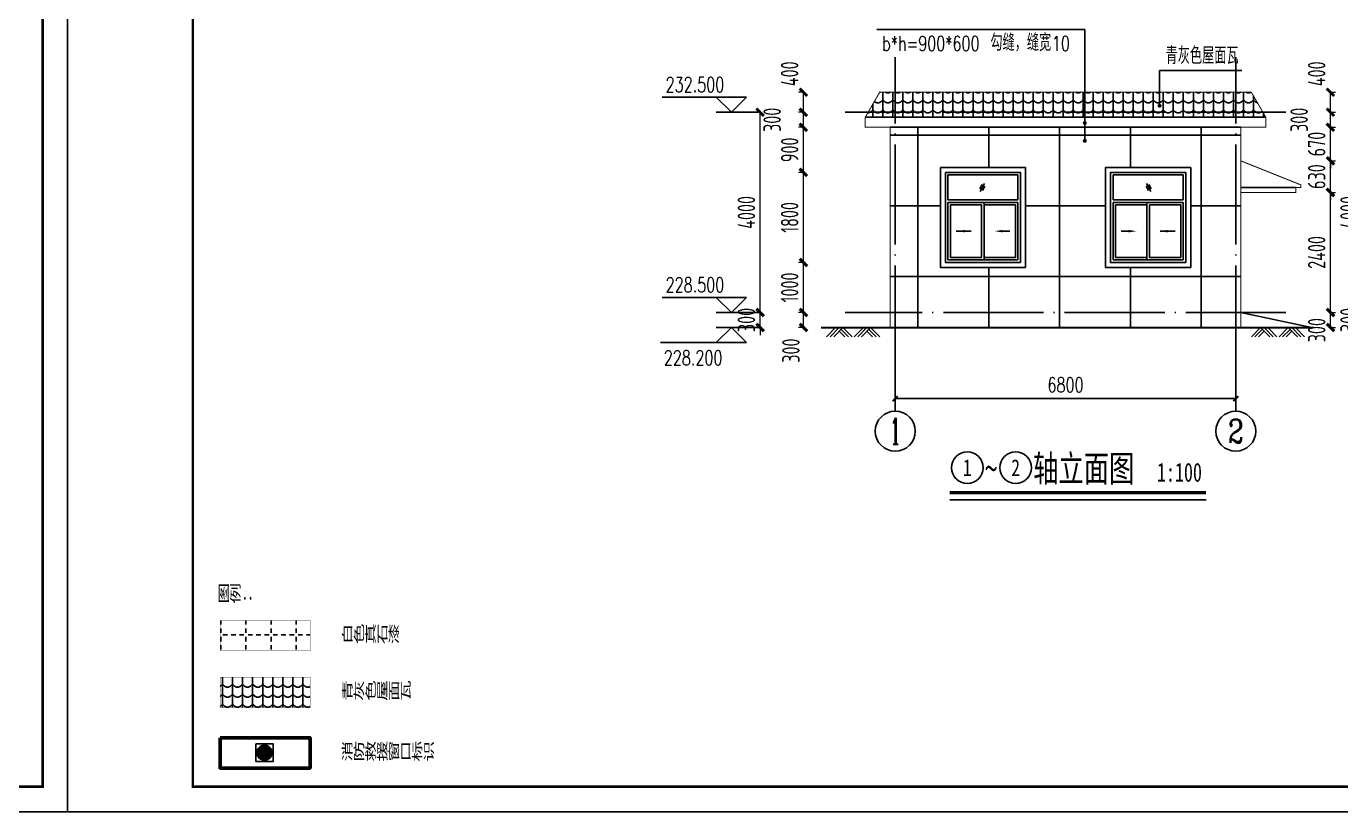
# Model space of a CAD drawing. Header units: millimetres. Extents: x 1742399 to 4898386, y 2481636 to 5226310.
# Drawn here: x 2158457 to 2184705, y 2586514 to 2602209 of the extents above; entities that cross this region are included whole.
import ezdxf
from ezdxf.enums import TextEntityAlignment as Align

# ---------------------------------------------------------------- set-up
doc = ezdxf.new("R2010")
doc.units = ezdxf.units.MM
doc.header["$LTSCALE"] = 1000
doc.linetypes.add('DOTE', pattern=[2.42, 2, -0.2, 0.02, -0.2])
for name, color, linetype in [('AXIS', 3, 'Continuous'), ('AXIS_TEXT', 7, 'Continuous'), ('DIM_ELEV', 3, 'Continuous'), ('DIM_LEAD', 3, 'Continuous'), ('DIM_SYMB', 3, 'Continuous'), ('DOTE', 1, 'DOTE'), ('PUB_DIM', 3, 'Continuous'), ('PUB_TITLE', 4, 'Continuous'), ('TWT_DIM', 3, 'Continuous'), ('YHG_填充', 8, 'Continuous'), ('YHG_文字', 7, 'Continuous'), ('YHJ_标高', 3, 'Continuous'), ('YHJ_消防救援标示', 6, 'Continuous'), ('YHJ_立面_墙线中', 2, 'Continuous'), ('YHJ_符号', 3, 'Continuous'), ('YHJ_门窗框', 151, 'Continuous'), ('YHJ_门窗细线', 160, 'Continuous'), ('建筑-房间填充', 8, 'Continuous')]:
    doc.layers.add(name, color=color, linetype=linetype)
doc.styles.add('_TCH_AXIS', font='COMPLEX', dxfattribs={"bigfont": 'GBCBIG'})
doc.styles.add('_TCH_DIM', font='SIMPLEX', dxfattribs={"bigfont": 'GBCBIG'})
doc.styles.add('_TCH_DIM_T3', font='SIMPLEX', dxfattribs={"width": 0.705882, "bigfont": 'GBCBIG'})
doc.styles.add('biaotilan', font='', dxfattribs={"width": 0.7})
doc.styles.add('COMPLEX', font='COMPLEX')
doc.styles.add('TSSD_Rein', font='TSSDENG', dxfattribs={"width": 0.7, "bigfont": '@1HZTXT'})
doc.styles.add('TSSD_REIN_T3', font='tssdeng.shx', dxfattribs={"width": 0.7, "bigfont": 'hztxt.shx'})
doc.styles.add('YH_TEXT', font='@YH2', dxfattribs={"width": 0.7, "bigfont": '@YH1'})
doc.styles.get('biaotilan').set_extended_font_data('SimSun')
doc.dimstyles.new('_TCH_ARCH&&100', dxfattribs={"dimtxt": 350, "dimasz": 150, "dimexe": 100, "dimexo": 200, "dimgap": 100, "dimtad": 1, "dimdec": 0, "dimzin": 0, "dimdsep": 46, "dimtxsty": 'TSSD_REIN_T3', "dimblk": 'ARCHTICK', "dimcen": 0.09, "dimclrt": 7, "dimazin": 2, "dimtfac": 1, "dimtdec": 0, "dimtix": 1, "dimtmove": 2, "dimatfit": 3, "dimfxl": 1, "dimfxlon": 1, "dimtolj": 1, "dimtzin": 0, "dimlwd": 18, "dimlwe": 18, "dimarcsym": 0})
doc.dimstyles.new('_TWT_ARCH&&100', dxfattribs={"dimtxt": 297.5, "dimasz": 100, "dimexe": 250, "dimexo": 300, "dimgap": 126.25, "dimtad": 1, "dimdec": 0, "dimzin": 0, "dimdsep": 46, "dimtxsty": '_TCH_DIM_T3', "dimblk": 'ARCHTICK', "dimcen": 0.09, "dimclrt": 7, "dimazin": 2, "dimtfac": 1, "dimtdec": 0, "dimtix": 1, "dimtmove": 2, "dimatfit": 3, "dimfxl": 75, "dimtolj": 1, "dimtzin": 0, "dimarcsym": 0})
doc.dimstyles.new('YH_D_100', dxfattribs={"dimscale": 100, "dimtxt": 3, "dimasz": 1.5, "dimexe": 1.25, "dimexo": 1, "dimgap": 1.25, "dimtad": 1, "dimdec": 0, "dimzin": 0, "dimdsep": 46, "dimtxsty": 'YH_TEXT', "dimblk1": 'ARCHTICK', "dimblk2": 'ARCHTICK', "dimsah": 1, "dimcen": 0.09, "dimclrt": 7, "dimadec": 0, "dimazin": 0, "dimtfac": 1, "dimtdec": 0, "dimtix": 1, "dimtmove": 2, "dimatfit": 0, "dimfxl": 2, "dimtolj": 1, "dimtzin": 0, "dimarcsym": 0})

# ---------------------------------------------------------------- blocks, each defined once
blk = doc.blocks.new('HAYJZ A3')
blk.add_lwpolyline([(4975, -403417), (46975, -403417), (46975, -433117), (4975, -433117), (4975, -403417)])
at = {"const_width": 50}
blk.add_lwpolyline([(7475, -403917), (46475, -403917), (46475, -432617), (7475, -432617), (7475, -403917)], dxfattribs=at)
at = {"layer": 'PUB_TITLE'}
blk.add_lwpolyline([(4975, -433117), (46975, -433117), (46975, -403417), (4975, -403417)], close=True, dxfattribs=at)
blk = doc.blocks.new('A$C4EA902EC')
at = {"layer": 'YHJ_消防救援标示'}
h = blk.add_hatch(dxfattribs=at)
h.set_pattern_fill('ANSI31', color=6, scale=20, angle=135, style=0)
h.set_pattern_definition([(180, (-2939646.705, -311489.21), (-5e-15, -31.75), [])])
edge = h.paths.add_edge_path()
edge.add_arc((175, 175), 150, 0, 360)
blk.add_lwpolyline([(0, 0), (350, 0), (350, 350), (0, 350)], close=True, dxfattribs=at)
at = {"layer": 'YHJ_消防救援标示', "color": 6}
blk.add_circle((175, 175), 150, dxfattribs=at)
blk = doc.blocks.new('_ArchTick')
at = {"color": 0, "linetype": 'ByBlock', "const_width": 0.4}
blk.add_lwpolyline([(-0.5, -0.5), (0.5, 0.5)], dxfattribs=at)
blk = doc.blocks.new('玻璃')
at = {"layer": 'YHJ_符号'}
for p, q in [((122726, -123680), (122726, -123780)), ((122756, -123640), (122756, -123820)), ((122786, -123680), (122786, -123780))]:
    blk.add_line(p, q, dxfattribs=at)
blk = doc.blocks.new('*D631')
at = {"layer": 'Defpoints', "color": 0, "transparency": 16777216}
for p in [(2175810, 2595026), (2182610, 2595026), (2182610, 2594769)]:
    blk.add_point(p, dxfattribs=at)
at = {"layer": 'TWT_DIM', "color": 0, "lineweight": -2, "transparency": 16777216}
for p, q in [((2175810, 2594769), (2182610, 2594769)), ((2175810, 2594726), (2175810, 2594519)), ((2182610, 2594726), (2182610, 2594519))]:
    blk.add_line(p, q, dxfattribs=at)
at = {"layer": 'TWT_DIM', "color": 0, "lineweight": -2, "transparency": 16777216, "xscale": 100, "yscale": 100, "zscale": 100, "rotation": 180}
blk.add_blockref('_ArchTick', (2175810, 2594769), dxfattribs=at)
at = {"layer": 'TWT_DIM', "color": 0, "lineweight": -2, "transparency": 16777216, "xscale": 100, "yscale": 100, "zscale": 100}
blk.add_blockref('_ArchTick', (2182610, 2594769), dxfattribs=at)
at = {"layer": 'TWT_DIM', "color": 7, "transparency": 16777216, "insert": (2179210, 2595044), "char_height": 297.5, "attachment_point": 5, "style": '_TCH_DIM_T3'}
blk.add_mtext('\\A1;6800', dxfattribs=at)
blk = doc.blocks.new('_AXISO')
blk.add_circle((0, 0), 0.5)
at = {"layer": 'AXIS_TEXT', "style": 'COMPLEX', "width": 1.041667}
blk.add_attdef('A', text='', height=0.56, dxfattribs=at).set_placement((-0.25, -0.28), (0.25, -0.28), align=Align.FIT)
blk = doc.blocks.new('*D632')
at = {"layer": 'Defpoints', "color": 0, "transparency": 16777216}
for p in [(2173976, 2596490), (2174704, 2596490), (2174704, 2596190)]:
    blk.add_point(p, dxfattribs=at)
at = {"layer": 'PUB_DIM', "color": 0, "lineweight": 18, "transparency": 16777216}
for p, q in [((2173977, 2596490), (2173876, 2596490)), ((2173976, 2596190), (2173976, 2596490)), ((2173977, 2596190), (2173876, 2596190))]:
    blk.add_line(p, q, dxfattribs=at)
at = {"layer": 'PUB_DIM', "color": 0, "lineweight": 18, "transparency": 16777216, "xscale": 150, "yscale": 150, "zscale": 150}
for p, rotation in [((2173976, 2596490), 90), ((2173976, 2596190), 270)]:
    blk.add_blockref('_ArchTick', p, dxfattribs=dict(at, rotation=rotation))
at = {"layer": 'PUB_DIM', "color": 7, "transparency": 16777216, "insert": (2173726, 2595728), "char_height": 350, "attachment_point": 5, "rotation": 90, "style": 'TSSD_REIN_T3'}
blk.add_mtext('\\A1;300', dxfattribs=at)
blk = doc.blocks.new('*D633')
at = {"layer": 'Defpoints', "color": 0, "transparency": 16777216}
for p in [(2173976, 2597490), (2174704, 2597490), (2174704, 2596490)]:
    blk.add_point(p, dxfattribs=at)
at = {"layer": 'PUB_DIM', "color": 0, "lineweight": 18, "transparency": 16777216}
for p, q in [((2173977, 2597490), (2173876, 2597490)), ((2173976, 2596490), (2173976, 2597490)), ((2173977, 2596490), (2173876, 2596490))]:
    blk.add_line(p, q, dxfattribs=at)
at = {"layer": 'PUB_DIM', "color": 0, "lineweight": 18, "transparency": 16777216, "xscale": 150, "yscale": 150, "zscale": 150}
for p, rotation in [((2173976, 2597490), 90), ((2173976, 2596490), 270)]:
    blk.add_blockref('_ArchTick', p, dxfattribs=dict(at, rotation=rotation))
at = {"layer": 'PUB_DIM', "color": 7, "transparency": 16777216, "insert": (2173701, 2596990), "char_height": 350, "attachment_point": 5, "rotation": 90, "style": 'TSSD_REIN_T3'}
blk.add_mtext('\\A1;1000', dxfattribs=at)
blk = doc.blocks.new('*D634')
at = {"layer": 'Defpoints', "color": 0, "transparency": 16777216}
for p in [(2173976, 2599290), (2174704, 2599290), (2174704, 2597490)]:
    blk.add_point(p, dxfattribs=at)
at = {"layer": 'PUB_DIM', "color": 0, "lineweight": 18, "transparency": 16777216}
for p, q in [((2173977, 2599290), (2173876, 2599290)), ((2173976, 2597490), (2173976, 2599290)), ((2173977, 2597490), (2173876, 2597490))]:
    blk.add_line(p, q, dxfattribs=at)
at = {"layer": 'PUB_DIM', "color": 0, "lineweight": 18, "transparency": 16777216, "xscale": 150, "yscale": 150, "zscale": 150}
for p, rotation in [((2173976, 2599290), 90), ((2173976, 2597490), 270)]:
    blk.add_blockref('_ArchTick', p, dxfattribs=dict(at, rotation=rotation))
at = {"layer": 'PUB_DIM', "color": 7, "transparency": 16777216, "insert": (2173701, 2598390), "char_height": 350, "attachment_point": 5, "rotation": 90, "style": 'TSSD_REIN_T3'}
blk.add_mtext('\\A1;1800', dxfattribs=at)
blk = doc.blocks.new('*D635')
at = {"layer": 'Defpoints', "color": 0, "transparency": 16777216}
for p in [(2173976, 2600190), (2174704, 2600190), (2174704, 2599290)]:
    blk.add_point(p, dxfattribs=at)
at = {"layer": 'PUB_DIM', "color": 0, "lineweight": 18, "transparency": 16777216}
for p, q in [((2173977, 2600190), (2173876, 2600190)), ((2173976, 2599290), (2173976, 2600190)), ((2173977, 2599290), (2173876, 2599290))]:
    blk.add_line(p, q, dxfattribs=at)
at = {"layer": 'PUB_DIM', "color": 0, "lineweight": 18, "transparency": 16777216, "xscale": 150, "yscale": 150, "zscale": 150}
for p, rotation in [((2173976, 2600190), 90), ((2173976, 2599290), 270)]:
    blk.add_blockref('_ArchTick', p, dxfattribs=dict(at, rotation=rotation))
at = {"layer": 'PUB_DIM', "color": 7, "transparency": 16777216, "insert": (2173701, 2599740), "char_height": 350, "attachment_point": 5, "rotation": 90, "style": 'TSSD_REIN_T3'}
blk.add_mtext('\\A1;900', dxfattribs=at)
blk = doc.blocks.new('*D636')
at = {"layer": 'Defpoints', "color": 0, "transparency": 16777216}
for p in [(2173976, 2600490), (2174704, 2600490), (2174704, 2600190)]:
    blk.add_point(p, dxfattribs=at)
at = {"layer": 'PUB_DIM', "color": 0, "lineweight": 18, "transparency": 16777216}
for p, q in [((2173977, 2600490), (2173876, 2600490)), ((2173976, 2600190), (2173976, 2600490)), ((2173977, 2600190), (2173876, 2600190))]:
    blk.add_line(p, q, dxfattribs=at)
at = {"layer": 'PUB_DIM', "color": 0, "lineweight": 18, "transparency": 16777216, "xscale": 150, "yscale": 150, "zscale": 150}
for p, rotation in [((2173976, 2600490), 90), ((2173976, 2600190), 270)]:
    blk.add_blockref('_ArchTick', p, dxfattribs=dict(at, rotation=rotation))
at = {"layer": 'PUB_DIM', "color": 7, "transparency": 16777216, "insert": (2173351, 2600340), "char_height": 350, "attachment_point": 5, "rotation": 90, "style": 'TSSD_REIN_T3'}
blk.add_mtext('\\A1;300', dxfattribs=at)
blk = doc.blocks.new('*D637')
at = {"layer": 'Defpoints', "color": 0, "transparency": 16777216}
for p in [(2173976, 2600890), (2174704, 2600890), (2174704, 2600490)]:
    blk.add_point(p, dxfattribs=at)
at = {"layer": 'PUB_DIM', "color": 0, "lineweight": 18, "transparency": 16777216}
for p, q in [((2173977, 2600890), (2173876, 2600890)), ((2173976, 2600490), (2173976, 2600890)), ((2173977, 2600490), (2173876, 2600490))]:
    blk.add_line(p, q, dxfattribs=at)
at = {"layer": 'PUB_DIM', "color": 0, "lineweight": 18, "transparency": 16777216, "xscale": 150, "yscale": 150, "zscale": 150}
for p, rotation in [((2173976, 2600890), 90), ((2173976, 2600490), 270)]:
    blk.add_blockref('_ArchTick', p, dxfattribs=dict(at, rotation=rotation))
at = {"layer": 'PUB_DIM', "color": 7, "transparency": 16777216, "insert": (2173701, 2601260), "char_height": 350, "attachment_point": 5, "rotation": 90, "style": 'TSSD_REIN_T3'}
blk.add_mtext('\\A1;400', dxfattribs=at)
blk = doc.blocks.new('*D638')
at = {"layer": 'Defpoints', "color": 0, "transparency": 16777216}
for p in [(2183689, 2596490), (2184500, 2596490), (2183689, 2596190)]:
    blk.add_point(p, dxfattribs=at)
at = {"layer": 'PUB_DIM', "color": 0, "lineweight": 18, "transparency": 16777216}
for p, q in [((2184499, 2596490), (2184600, 2596490)), ((2184500, 2596190), (2184500, 2596490)), ((2184499, 2596190), (2184600, 2596190))]:
    blk.add_line(p, q, dxfattribs=at)
at = {"layer": 'PUB_DIM', "color": 0, "lineweight": 18, "transparency": 16777216, "xscale": 150, "yscale": 150, "zscale": 150}
for p, rotation in [((2184500, 2596490), 90), ((2184500, 2596190), 270)]:
    blk.add_blockref('_ArchTick', p, dxfattribs=dict(at, rotation=rotation))
at = {"layer": 'PUB_DIM', "color": 7, "transparency": 16777216, "insert": (2184226, 2596137), "char_height": 350, "attachment_point": 5, "rotation": 90, "style": 'TSSD_REIN_T3'}
blk.add_mtext('\\A1;300', dxfattribs=at)
blk = doc.blocks.new('*D639')
at = {"layer": 'Defpoints', "color": 0, "transparency": 16777216}
for p in [(2183689, 2598890), (2184500, 2598890), (2183689, 2596490)]:
    blk.add_point(p, dxfattribs=at)
at = {"layer": 'PUB_DIM', "color": 0, "lineweight": 18, "transparency": 16777216}
for p, q in [((2184499, 2598890), (2184600, 2598890)), ((2184500, 2596490), (2184500, 2598890)), ((2184499, 2596490), (2184600, 2596490))]:
    blk.add_line(p, q, dxfattribs=at)
at = {"layer": 'PUB_DIM', "color": 0, "lineweight": 18, "transparency": 16777216, "xscale": 150, "yscale": 150, "zscale": 150}
for p, rotation in [((2184500, 2598890), 90), ((2184500, 2596490), 270)]:
    blk.add_blockref('_ArchTick', p, dxfattribs=dict(at, rotation=rotation))
at = {"layer": 'PUB_DIM', "color": 7, "transparency": 16777216, "insert": (2184225, 2597690), "char_height": 350, "attachment_point": 5, "rotation": 90, "style": 'TSSD_REIN_T3'}
blk.add_mtext('\\A1;2400', dxfattribs=at)
blk = doc.blocks.new('*D640')
at = {"layer": 'Defpoints', "color": 0, "transparency": 16777216}
for p in [(2183689, 2599520), (2184500, 2599520), (2183689, 2598890)]:
    blk.add_point(p, dxfattribs=at)
at = {"layer": 'PUB_DIM', "color": 0, "lineweight": 18, "transparency": 16777216}
for p, q in [((2184500, 2599520), (2184500, 2599670)), ((2184499, 2599520), (2184600, 2599520)), ((2184500, 2598890), (2184500, 2599520)), ((2184499, 2598890), (2184600, 2598890)), ((2184500, 2598890), (2184500, 2598740))]:
    blk.add_line(p, q, dxfattribs=at)
at = {"layer": 'PUB_DIM', "color": 0, "lineweight": 18, "transparency": 16777216, "xscale": 150, "yscale": 150, "zscale": 150}
for p, rotation in [((2184500, 2599520), 270), ((2184500, 2598890), 90)]:
    blk.add_blockref('_ArchTick', p, dxfattribs=dict(at, rotation=rotation))
at = {"layer": 'PUB_DIM', "color": 7, "transparency": 16777216, "insert": (2184225, 2599205), "char_height": 350, "attachment_point": 5, "rotation": 90, "style": 'TSSD_REIN_T3'}
blk.add_mtext('\\A1;630', dxfattribs=at)
blk = doc.blocks.new('*D641')
at = {"layer": 'Defpoints', "color": 0, "transparency": 16777216}
for p in [(2183689, 2600190), (2184500, 2600190), (2183689, 2599520)]:
    blk.add_point(p, dxfattribs=at)
at = {"layer": 'PUB_DIM', "color": 0, "lineweight": 18, "transparency": 16777216}
for p, q in [((2184499, 2600190), (2184600, 2600190)), ((2184500, 2600190), (2184500, 2600340)), ((2184500, 2599520), (2184500, 2600190)), ((2184499, 2599520), (2184600, 2599520)), ((2184500, 2599520), (2184500, 2599370))]:
    blk.add_line(p, q, dxfattribs=at)
at = {"layer": 'PUB_DIM', "color": 0, "lineweight": 18, "transparency": 16777216, "xscale": 150, "yscale": 150, "zscale": 150}
for p, rotation in [((2184500, 2600190), 270), ((2184500, 2599520), 90)]:
    blk.add_blockref('_ArchTick', p, dxfattribs=dict(at, rotation=rotation))
at = {"layer": 'PUB_DIM', "color": 7, "transparency": 16777216, "insert": (2184225, 2599855), "char_height": 350, "attachment_point": 5, "rotation": 90, "style": 'TSSD_REIN_T3'}
blk.add_mtext('\\A1;670', dxfattribs=at)
blk = doc.blocks.new('*D642')
at = {"layer": 'Defpoints', "color": 0, "transparency": 16777216}
for p in [(2183689, 2600490), (2184500, 2600490), (2183689, 2600190)]:
    blk.add_point(p, dxfattribs=at)
at = {"layer": 'PUB_DIM', "color": 0, "lineweight": 18, "transparency": 16777216}
for p, q in [((2184499, 2600490), (2184600, 2600490)), ((2184500, 2600190), (2184500, 2600490)), ((2184499, 2600190), (2184600, 2600190))]:
    blk.add_line(p, q, dxfattribs=at)
at = {"layer": 'PUB_DIM', "color": 0, "lineweight": 18, "transparency": 16777216, "xscale": 150, "yscale": 150, "zscale": 150}
for p, rotation in [((2184500, 2600490), 90), ((2184500, 2600190), 270)]:
    blk.add_blockref('_ArchTick', p, dxfattribs=dict(at, rotation=rotation))
at = {"layer": 'PUB_DIM', "color": 7, "transparency": 16777216, "insert": (2183875, 2600340), "char_height": 350, "attachment_point": 5, "rotation": 90, "style": 'TSSD_REIN_T3'}
blk.add_mtext('\\A1;300', dxfattribs=at)
blk = doc.blocks.new('*D643')
at = {"layer": 'Defpoints', "color": 0, "transparency": 16777216}
for p in [(2183689, 2600890), (2184500, 2600890), (2183689, 2600490)]:
    blk.add_point(p, dxfattribs=at)
at = {"layer": 'PUB_DIM', "color": 0, "lineweight": 18, "transparency": 16777216}
for p, q in [((2184499, 2600890), (2184600, 2600890)), ((2184500, 2600490), (2184500, 2600890)), ((2184499, 2600490), (2184600, 2600490))]:
    blk.add_line(p, q, dxfattribs=at)
at = {"layer": 'PUB_DIM', "color": 0, "lineweight": 18, "transparency": 16777216, "xscale": 150, "yscale": 150, "zscale": 150}
for p, rotation in [((2184500, 2600890), 90), ((2184500, 2600490), 270)]:
    blk.add_blockref('_ArchTick', p, dxfattribs=dict(at, rotation=rotation))
at = {"layer": 'PUB_DIM', "color": 7, "transparency": 16777216, "insert": (2184225, 2601260), "char_height": 350, "attachment_point": 5, "rotation": 90, "style": 'TSSD_REIN_T3'}
blk.add_mtext('\\A1;400', dxfattribs=at)
blk = doc.blocks.new('*D644')
at = {"layer": 'Defpoints', "color": 0, "transparency": 16777216}
for p in [(2184016, 2596490), (2185146, 2596490), (2184016, 2596190)]:
    blk.add_point(p, dxfattribs=at)
at = {"layer": 'PUB_DIM', "color": 0, "lineweight": 18, "transparency": 16777216}
for p, q in [((2185145, 2596490), (2185246, 2596490)), ((2185146, 2596490), (2185146, 2596640)), ((2185146, 2596190), (2185146, 2596490)), ((2185145, 2596190), (2185246, 2596190)), ((2185146, 2596190), (2185146, 2596040))]:
    blk.add_line(p, q, dxfattribs=at)
at = {"layer": 'PUB_DIM', "color": 0, "lineweight": 18, "transparency": 16777216, "xscale": 150, "yscale": 150, "zscale": 150}
for p, rotation in [((2185146, 2596490), 270), ((2185146, 2596190), 90)]:
    blk.add_blockref('_ArchTick', p, dxfattribs=dict(at, rotation=rotation))
at = {"layer": 'PUB_DIM', "color": 7, "transparency": 16777216, "insert": (2184871, 2596340), "char_height": 350, "attachment_point": 5, "rotation": 90, "style": 'TSSD_REIN_T3'}
blk.add_mtext('\\A1;300', dxfattribs=at)
blk = doc.blocks.new('*D645')
at = {"layer": 'Defpoints', "color": 0, "transparency": 16777216}
for p in [(2184016, 2600490), (2185146, 2600490), (2184016, 2596490)]:
    blk.add_point(p, dxfattribs=at)
at = {"layer": 'PUB_DIM', "color": 0, "lineweight": 18, "transparency": 16777216}
for p, q in [((2185145, 2600490), (2185246, 2600490)), ((2185146, 2596490), (2185146, 2600490)), ((2185145, 2596490), (2185246, 2596490))]:
    blk.add_line(p, q, dxfattribs=at)
at = {"layer": 'PUB_DIM', "color": 0, "lineweight": 18, "transparency": 16777216, "xscale": 150, "yscale": 150, "zscale": 150}
for p, rotation in [((2185146, 2600490), 90), ((2185146, 2596490), 270)]:
    blk.add_blockref('_ArchTick', p, dxfattribs=dict(at, rotation=rotation))
at = {"layer": 'PUB_DIM', "color": 7, "transparency": 16777216, "insert": (2184871, 2598490), "char_height": 350, "attachment_point": 5, "rotation": 90, "style": 'TSSD_REIN_T3'}
blk.add_mtext('\\A1;4000', dxfattribs=at)
blk = doc.blocks.new('*D646')
at = {"layer": 'Defpoints', "color": 0, "transparency": 16777216}
for p in [(2173112, 2596490), (2174247, 2596490), (2174247, 2596190)]:
    blk.add_point(p, dxfattribs=at)
at = {"layer": 'PUB_DIM', "color": 0, "lineweight": 18, "transparency": 16777216}
for p, q in [((2173113, 2596490), (2173012, 2596490)), ((2173112, 2596490), (2173112, 2596640)), ((2173112, 2596190), (2173112, 2596490)), ((2173113, 2596190), (2173012, 2596190)), ((2173112, 2596190), (2173112, 2596040))]:
    blk.add_line(p, q, dxfattribs=at)
at = {"layer": 'PUB_DIM', "color": 0, "lineweight": 18, "transparency": 16777216, "xscale": 150, "yscale": 150, "zscale": 150}
for p, rotation in [((2173112, 2596490), 270), ((2173112, 2596190), 90)]:
    blk.add_blockref('_ArchTick', p, dxfattribs=dict(at, rotation=rotation))
at = {"layer": 'PUB_DIM', "color": 7, "transparency": 16777216, "insert": (2172837, 2596340), "char_height": 350, "attachment_point": 5, "rotation": 90, "style": 'TSSD_REIN_T3'}
blk.add_mtext('\\A1;300', dxfattribs=at)
blk = doc.blocks.new('*D647')
at = {"layer": 'Defpoints', "color": 0, "transparency": 16777216}
for p in [(2173112, 2600490), (2174247, 2600490), (2174247, 2596490)]:
    blk.add_point(p, dxfattribs=at)
at = {"layer": 'PUB_DIM', "color": 0, "lineweight": 18, "transparency": 16777216}
for p, q in [((2173113, 2600490), (2173012, 2600490)), ((2173112, 2596490), (2173112, 2600490)), ((2173113, 2596490), (2173012, 2596490))]:
    blk.add_line(p, q, dxfattribs=at)
at = {"layer": 'PUB_DIM', "color": 0, "lineweight": 18, "transparency": 16777216, "xscale": 150, "yscale": 150, "zscale": 150}
for p, rotation in [((2173112, 2600490), 90), ((2173112, 2596490), 270)]:
    blk.add_blockref('_ArchTick', p, dxfattribs=dict(at, rotation=rotation))
at = {"layer": 'PUB_DIM', "color": 7, "transparency": 16777216, "insert": (2172837, 2598490), "char_height": 350, "attachment_point": 5, "rotation": 90, "style": 'TSSD_REIN_T3'}
blk.add_mtext('\\A1;4000', dxfattribs=at)
blk = doc.blocks.new('GHAFGAGADGSAD')
at = {"layer": 'YHJ_符号'}
blk.add_lwpolyline([(630000, 83598), (630150, 83598)], dxfattribs=at)
blk.add_solid([(630000, 83573), (629850, 83598), (630000, 83623)], dxfattribs=at)
at = {"layer": 'YHJ_门窗框'}
blk.add_lwpolyline([(628862, 84773), (630362, 84773), (630362, 82973), (628862, 82973)], close=True, dxfattribs=at)
at = {"layer": 'YHJ_门窗细线'}
for p, q in [((628912, 84223), (628912, 84723)), ((630312, 84223), (630312, 84723)), ((630312, 84223), (628912, 84223)), ((628912, 83023), (628912, 84173)), ((630312, 84173), (628912, 84173)), ((629637, 84173), (629637, 83023)), ((630312, 83023), (630312, 84173))]:
    blk.add_line(p, q, dxfattribs=at)
for points in [[(628912, 84723), (630312, 84723)], [(630312, 83023), (628912, 83023)]]:
    blk.add_lwpolyline(points, dxfattribs=at)
for points in [[(628962, 83073), (629587, 83073), (629587, 84123), (628962, 84123)], [(630262, 83073), (629637, 83073), (629637, 84123), (630262, 84123)]]:
    blk.add_lwpolyline(points, close=True, dxfattribs=at)
at = {"layer": 'YHJ_符号', "extrusion": (0, 0, -1), "xscale": -1, "zscale": -1, "rotation": 210.0000000001262}
blk.add_blockref('玻璃', (-674046, -84062), dxfattribs=at)
at = {"layer": 'YHJ_符号'}
blk.add_leader([(629375, 83598), (629075, 83598)], dimstyle='YH_D_100', override={"dimgap": 1.2, "dimtad": 0}, dxfattribs=at)

msp = doc.modelspace()

# ---------------------------------------------------------------- hatches: boundary and pattern name
h = msp.add_hatch()
h.set_pattern_fill('多孔材料', color=8, scale=500, angle=45)
h.set_pattern_definition([(90, (-214.1, 707.1), (-1414.215, 0), []), (180, (-214.1, 707.1), (-1e-13, -1414.215), [])])
h.paths.add_polyline_path([(2182610, 2600189.8), (2179594.3, 2600189.8), (2179594.3, 2599940.1, -1), (2179594.3, 2599900.1, -1), (2179594.3, 2599940.1), (2179594.3, 2600189.8), (2175810, 2600189.8), (2175810, 2596489.8), (2182610, 2596489.8)])
h.paths.add_polyline_path([(2178410, 2597389.8), (2176710, 2597389.8), (2176710, 2599389.8), (2178410, 2599389.8)], flags=16)
h.paths.add_polyline_path([(2178310, 2597489.8), (2176810, 2597489.8), (2176810, 2599289.8), (2178310, 2599289.8)], flags=0)
h.paths.add_polyline_path([(2178260, 2597539.8), (2176860, 2597539.8), (2176860, 2598689.8), (2178260, 2598689.8)], flags=0)
h.paths.add_polyline_path([(2178210, 2597589.8), (2177585, 2597589.8), (2177585, 2598639.8), (2178210, 2598639.8)], flags=0)
h.paths.add_polyline_path([(2178260, 2598739.8), (2176860, 2598739.8), (2176860, 2599239.8), (2178260, 2599239.8)], flags=0)
h.paths.add_polyline_path([(2180010, 2599389.8), (2181710, 2599389.8), (2181710, 2597389.8), (2180010, 2597389.8)], flags=16)
h.paths.add_polyline_path([(2180110, 2599289.8), (2181610, 2599289.8), (2181610, 2597489.8), (2180110, 2597489.8)], flags=0)
h.paths.add_polyline_path([(2180160, 2598689.8), (2181560, 2598689.8), (2181560, 2597539.8), (2180160, 2597539.8)], flags=0)
h.paths.add_polyline_path([(2180160, 2598739.8), (2180160, 2599239.8), (2181560, 2599239.8), (2181560, 2598739.8)], flags=0)
h.paths.add_polyline_path([(2177535, 2597589.8), (2176910, 2597589.8), (2176910, 2598639.8), (2177535, 2598639.8)], flags=0)
h.paths.add_polyline_path([(2180210, 2598639.8), (2180835, 2598639.8), (2180835, 2597589.8), (2180210, 2597589.8)], flags=0)
h.paths.add_polyline_path([(2180885, 2598639.8), (2181510, 2598639.8), (2181510, 2597589.8), (2180885, 2597589.8)], flags=0)
h.paths.add_polyline_path([(2182610, 2596489.8), (2175810, 2596489.8), (2175810, 2596189.8), (2182610, 2596189.8)])
h.paths.add_polyline_path([(2175810, 2596489.8), (2175710, 2596489.8), (2175710, 2596189.8), (2175810, 2596189.8)])
h.paths.add_polyline_path([(2175810, 2600189.8), (2175710, 2600189.8), (2175710, 2596489.8), (2175810, 2596489.8)])
h.paths.add_polyline_path([(2182710, 2596489.8), (2182610, 2596489.8), (2182610, 2596189.8), (2182710, 2596189.8)])
h.paths.add_polyline_path([(2182710, 2600189.8), (2182610, 2600189.8), (2182610, 2596489.8), (2182710, 2596489.8)])
at = {"layer": 'YHG_填充'}
h = msp.add_hatch(dxfattribs=at)
h.set_pattern_fill('虚线方格', color=256, scale=500)
h.set_pattern_definition([(0, (2058384.33, 2553547.8), (0, 500), [90, -75, 90, -75, 90, -80]), (90, (2058844.33, 2553587.8), (-500, 3e-14), [90, -75, 90, -75, 90, -80])])
h.paths.add_polyline_path([(2164124.9, 2589730.2), (2164124.9, 2590335.9), (2162327.5, 2590335.9), (2162327.5, 2589730.2)])
at = {"layer": '建筑-房间填充'}
h = msp.add_hatch(dxfattribs=at)
h.set_pattern_fill('弯瓦屋面', color=144, scale=100)
h.set_pattern_definition([(0, (1502842.1, 2514477.18), (200, 200), [40, -160]), (45, (1502922.1, 2514497.18), (2e-14, 200), [56.56854, -226.27417]), (90, (1502962.1, 2514537.18), (-200, 200), [200]), (135, (1503002.1, 2514497.18), (-200, 2e-14), [56.56854, -226.27417]), (26.565051, (1502882.1, 2514477.18), (200, 2e-07), [44.72, -402.493595]), (333.434949, (1503002.1, 2514497.18), (200, -2e-07), [44.72, -402.493595])])
h.paths.add_polyline_path([(2182610, 2600889.8), (2182921.3, 2600889.8), (2183152.2, 2600489.8), (2182610, 2600489.8)])
h.paths.add_polyline_path([(2182610, 2600489.8), (2183152.2, 2600489.8), (2183210, 2600389.8), (2182610, 2600389.8)])
h.paths.add_polyline_path([(2175810, 2600889.8), (2182610, 2600889.8), (2182610, 2600489.8), (2175810, 2600489.8)])
h.paths.add_polyline_path([(2175810, 2600489.8), (2182610, 2600489.8), (2182610, 2600389.8), (2175810, 2600389.8)])
h.paths.add_polyline_path([(2175498.7, 2600889.8), (2175810, 2600889.8), (2175810, 2600489.8), (2175267.7, 2600489.8)])
h.paths.add_polyline_path([(2175267.7, 2600489.8), (2175810, 2600489.8), (2175810, 2600389.8), (2175210, 2600389.8)])
h = msp.add_hatch(dxfattribs=at)
h.set_pattern_fill('弯瓦屋面', color=144, scale=100)
h.set_pattern_definition([(0, (1551057.66, -170997.44), (200, 200), [40, -160]), (45, (1551137.66, -170977.44), (2e-14, 200), [56.568542, -226.27417]), (90, (1551177.66, -170937.44), (-200, 200), [200]), (135, (1551217.66, -170977.44), (-200, 2e-14), [56.568542, -226.27417]), (26.5650512, (1551097.665, -170997.445), (200, 2e-07), [44.72, -402.493595]), (333.4349488, (1551217.665, -170977.445), (200, -2e-07), [44.72, -402.493595])])
h.paths.add_polyline_path([(2164124.9, 2588596.9), (2164124.9, 2589202.6), (2162327.5, 2589202.6), (2162327.5, 2588596.9)])

# ---------------------------------------------------------------- linework, layer by layer
for p, q in [((2174619.4, 2596189.8), (2174436.3, 2596003.8)), ((2174691.3, 2596189.8), (2174508.2, 2596003.8)), ((2174763.3, 2596189.8), (2174580.1, 2596003.8)), ((2174763.3, 2596189.8), (2174946.5, 2596003.8)), ((2175172.3, 2596189.8), (2174989.2, 2596003.8)), ((2175244.3, 2596189.8), (2175061.2, 2596003.8)), ((2175316.2, 2596189.8), (2175133.1, 2596003.8)), ((2175316.2, 2596189.8), (2175499.4, 2596003.8)), ((2183103.8, 2596189.8), (2182920.5, 2596003.8)), ((2183103.8, 2596189.8), (2183286.9, 2596003.8)), ((2183175.7, 2596189.8), (2183358.8, 2596003.8)), ((2183247.6, 2596189.8), (2183430.8, 2596003.8)), ((2183656.7, 2596189.8), (2183473.5, 2596003.8)), ((2183656.7, 2596189.8), (2183839.8, 2596003.8)), ((2183728.7, 2596189.8), (2183911.8, 2596003.8)), ((2183800.6, 2596189.8), (2183983.7, 2596003.8)), ((2174691.3, 2596116.7), (2174802.5, 2596003.8)), ((2174727.3, 2596153.2), (2174874.4, 2596003.8)), ((2175244.3, 2596116.7), (2175355.5, 2596003.8)), ((2175280.2, 2596153.2), (2175427.4, 2596003.8)), ((2183139.7, 2596153.2), (2182992.6, 2596003.8)), ((2183175.7, 2596116.7), (2183064.5, 2596003.8)), ((2183692.7, 2596153.2), (2183545.5, 2596003.8)), ((2183728.7, 2596116.7), (2183617.5, 2596003.8))]:
    msp.add_line(p, q)
at = {"layer": 'AXIS'}
for p, q in [((2175810, 2595426.1), (2175810, 2594518.6)), ((2182610, 2595426.1), (2182610, 2594518.6))]:
    msp.add_line(p, q, dxfattribs=at)
at = {"layer": 'DIM_ELEV'}
for p, q in [((2172836.4, 2600789.8), (2171156.4, 2600789.8)), ((2172536.4, 2600489.8), (2172236.4, 2600789.8)), ((2172536.4, 2600489.8), (2172836.4, 2600789.8)), ((2173112.3, 2600489.8), (2172236.4, 2600489.8)), ((2172836.4, 2596789.8), (2171156.4, 2596789.8)), ((2172536.4, 2596489.8), (2172236.4, 2596789.8)), ((2172536.4, 2596489.8), (2172836.4, 2596789.8)), ((2173112.3, 2596489.8), (2172236.4, 2596489.8))]:
    msp.add_line(p, q, dxfattribs=at)
msp.add_lwpolyline([(2184163.5, 2596189.8), (2182710, 2596189.8)], dxfattribs=at)
at = {"layer": 'DIM_LEAD'}
for p, q in [((2179594.3, 2602145.5), (2175443.9, 2602145.5)), ((2179594.3, 2599920.1), (2179594.3, 2602145.5)), ((2179594.3, 2600276.8), (2179594.3, 2602145.5)), ((2181088.1, 2600621.3), (2181088.1, 2601328.1)), ((2181088.1, 2601328.1), (2182727.4, 2601328.1))]:
    msp.add_line(p, q, dxfattribs=at)
at = {"layer": 'DIM_LEAD', "const_width": 40}
for points in [[(2181088.1, 2600601.3, 1), (2181088.1, 2600641.3, 1)], [(2179594.3, 2600256.8, 1), (2179594.3, 2600296.8, 1)], [(2179594.3, 2599900.1, 1), (2179594.3, 2599940.1, 1)]]:
    msp.add_lwpolyline(points, format="xyb", close=True, dxfattribs=at)
at = {"layer": 'DIM_SYMB', "const_width": 70}
msp.add_lwpolyline([(2176899.3, 2592888.9), (2182018, 2592888.9)], dxfattribs=at)
at = {"layer": 'DIM_SYMB'}
msp.add_lwpolyline([(2176899.3, 2592748.9), (2182018, 2592748.9)], dxfattribs=at)
at = {"layer": 'DIM_SYMB', "color": 7}
for centre in [(2177249.3, 2593388.7), (2178213.9, 2593388.7)]:
    msp.add_circle(centre, 315, dxfattribs=at)
at = {"layer": 'DOTE', "linetype": 'DOTE'}
for p, q in [((2175810, 2595426.1), (2175810, 2601589.8)), ((2182610, 2595426.1), (2182610, 2601589.8)), ((2183610, 2600489.8), (2174810, 2600489.8)), ((2183610, 2596489.8), (2174810, 2596489.8))]:
    msp.add_line(p, q, dxfattribs=at)
at = {"layer": 'YHJ_标高'}
for p, q in [((2172536.4, 2596189.8), (2172236.4, 2595889.8)), ((2173098.1, 2596189.8), (2172236.4, 2596189.8)), ((2172536.4, 2596189.8), (2172836.4, 2595889.8)), ((2172836.4, 2595889.8), (2171120.4, 2595889.8))]:
    msp.add_line(p, q, dxfattribs=at)
at = {"layer": 'YHJ_立面_墙线中', "lineweight": 25, "const_width": 20}
for points in [[(2175710, 2600189.8), (2175210, 2600189.8), (2175210, 2600389.8), (2175498.7, 2600889.8)], [(2182921.3, 2600889.8), (2175498.7, 2600889.8)], [(2182710, 2600189.8), (2183210, 2600189.8), (2183210, 2600389.8), (2182921.3, 2600889.8)], [(2175710, 2596189.8), (2175710, 2600189.8)], [(2182710, 2596189.8), (2182710, 2600189.8)], [(2182710, 2599519.7), (2183910, 2599039.8), (2183910, 2598989.8), (2183810, 2598989.8), (2183810, 2598889.8), (2182710, 2598889.8)]]:
    msp.add_lwpolyline(points, dxfattribs=at)
at = {"layer": 'YHJ_立面_墙线中'}
for points in [[(2175210, 2600389.8), (2183210, 2600389.8)], [(2182710, 2600189.8), (2175710, 2600189.8)], [(2183810, 2598989.8), (2182710, 2598989.8)], [(2182710, 2596489.8), (2184122.8, 2596189.8)]]:
    msp.add_lwpolyline(points, dxfattribs=at)
for points in [[(2176710, 2599389.8), (2178410, 2599389.8), (2178410, 2597389.8), (2176710, 2597389.8)], [(2181710, 2599389.8), (2180010, 2599389.8), (2180010, 2597389.8), (2181710, 2597389.8)]]:
    msp.add_lwpolyline(points, close=True, dxfattribs=at)
at = {"layer": 'YHJ_立面_墙线中', "lineweight": 40, "const_width": 40}
for points in [[(2174325.5, 2596189.8), (2175710, 2596189.8)], [(2184122.8, 2596189.8), (2175710, 2596189.8)]]:
    msp.add_lwpolyline(points, dxfattribs=at)
at = {"layer": 'YHJ_立面_墙线中', "lineweight": 50, "const_width": 10}
for points in [[(2162327.5, 2590335.9), (2164124.9, 2590335.9), (2164124.9, 2589730.2), (2162327.5, 2589730.2)], [(2162327.5, 2589202.6), (2164124.9, 2589202.6), (2164124.9, 2588596.9), (2162327.5, 2588596.9)]]:
    msp.add_lwpolyline(points, close=True, dxfattribs=at)
at = {"layer": 'YHJ_立面_墙线中', "lineweight": 50}
msp.add_lwpolyline([(2162327.5, 2587991.5), (2164124.9, 2587991.5), (2164124.9, 2587385.8), (2162327.5, 2587385.8)], close=True, dxfattribs=at)

# ---------------------------------------------------------------- block references
for p in [(2112308.5, 3019631.2), (2154308.5, 3019631.2)]:
    msp.add_blockref('HAYJZ A3', p)
at = {"layer": 'AXIS'}
ref = msp.add_blockref('_AXISO', (2175810, 2594118.6), dxfattribs=dict(at, xscale=800, yscale=800, zscale=800))
ref.add_attrib('A', '1', dxfattribs={"layer": 'AXIS_TEXT', "height": 514.7, "style": '_TCH_AXIS'}).set_placement((2175699.7, 2593861.3), (2175920.3, 2593861.3), align=Align.FIT)
ref = msp.add_blockref('_AXISO', (2182610, 2594118.6), dxfattribs=dict(at, xscale=800, yscale=800, zscale=800))
ref.add_attrib('A', '2', dxfattribs={"layer": 'AXIS_TEXT', "height": 465.9, "style": '_TCH_AXIS'}).set_placement((2182454.7, 2593885.7), (2182765.3, 2593885.7), align=Align.FIT)
at = {"layer": 'YHJ_消防救援标示', "color": 6, "xscale": -1, "rotation": 180}
msp.add_blockref('A$C4EA902EC', (2163039.6, 2587868.8), dxfattribs=at)
at = {"layer": 'YHJ_立面_墙线中'}
msp.add_blockref('GHAFGAGADGSAD', (1547947.8, 2514517.1), dxfattribs=at)
at = {"layer": 'YHJ_立面_墙线中', "xscale": -1}
msp.add_blockref('GHAFGAGADGSAD', (2810472.1, 2514517.1), dxfattribs=at)

# ---------------------------------------------------------------- texts
at = {"layer": 'DIM_ELEV', "color": 7, "style": '_TCH_DIM', "width": 0.705882}
for s, p in [('232.500', (2171224.4, 2600894.8)), ('228.500', (2171224.4, 2596894.8))]:
    msp.add_text(s, height=297.5, dxfattribs=at).set_placement(p)
at = {"layer": 'DIM_LEAD', "color": 7, "style": '_TCH_DIM', "width": 0.705882}
for s, p in [('b*h=900*600', (2175548.9, 2601716.6)), ('10', (2178937.7, 2601716.6))]:
    msp.add_text(s, height=297.5, dxfattribs=at).set_placement(p)
at = {"layer": 'DIM_LEAD', "color": 7, "style": '_TCH_DIM'}
for s, p in [('勾缝，缝宽', (2177708.9, 2601716.6)), ('青灰色屋面瓦', (2181207.5, 2601455.5))]:
    msp.add_text(s, height=337.59, dxfattribs=at).set_placement(p)
at = {"layer": 'DIM_SYMB', "color": 7, "style": 'biaotilan'}
for s, height, width, p, p2 in [('1', 336.1, 0.720115, (2177162.8, 2593220.6), (2177335.8, 2593220.6)), ('2', 335.7, 0.724277, (2178127, 2593220.8), (2178300.8, 2593220.8))]:
    msp.add_text(s, height=height, dxfattribs=dict(at, width=width)).set_placement(p, p2, align=Align.FIT)
at = {"layer": 'DIM_SYMB', "color": 7, "style": 'biaotilan', "width": 0.7}
for s, height, p in [('轴立面图', 528.69, (2178563.9, 2593108.7)), ('~', 528.7, (2177599.3, 2593108.7)), ('1:100', 377.64, (2181034.9, 2593108.7))]:
    msp.add_text(s, height=height, dxfattribs=at).set_placement(p)
at = {"layer": 'YHG_文字', "style": 'TSSD_Rein', "width": 0.7}
for s, p in [('图例：', (2162282, 2590689.3)), ('白色真石漆', (2164749.1, 2589875.7)), ('青灰色屋面瓦', (2164749.1, 2588742.4)), ('消防救援窗口标识', (2164749.1, 2587531.4))]:
    msp.add_text(s, height=350, dxfattribs=at).set_placement(p)
at = {"layer": 'YHJ_标高', "color": 7, "style": '_TCH_DIM', "width": 0.705882}
msp.add_text('228.200', height=297.5, dxfattribs=at).set_placement((2171188.4, 2595434.8))

# ---------------------------------------------------------------- dimensions: what is measured, and where the dimension line sits
at = {"layer": 'PUB_DIM'}
for base, p1, p2, picture, middle in [((2173976.1, 2600889.8), (2174704.3, 2600489.8), (2174704.3, 2600889.8), '*D637', (2173701.1, 2601259.8)), ((2184500.5, 2600889.8), (2183688.8, 2600489.8), (2183688.8, 2600889.8), '*D643', (2184225.5, 2601259.8)), ((2173976.1, 2600489.8), (2174704.3, 2600189.8), (2174704.3, 2600489.8), '*D636', (2173351.1, 2600339.8)), ((2184500.5, 2600489.8), (2183688.8, 2600189.8), (2183688.8, 2600489.8), '*D642', (2183875.5, 2600339.8)), ((2173976.1, 2596489.8), (2174704.3, 2596189.8), (2174704.3, 2596489.8), '*D632', (2173725.7, 2595727.8)), ((2184500.5, 2596489.8), (2183688.8, 2596189.8), (2183688.8, 2596489.8), '*D638', (2184226.1, 2596137.3))]:
    dim = msp.add_linear_dim(base=base, p1=p1, p2=p2, angle=90, dimstyle='_TCH_ARCH&&100', dxfattribs=at)
    dim.commit()
    dim.dimension.update_dxf_attribs({"geometry": picture, "text_midpoint": middle, "dimtype": 161})
for p1, p2, distance, picture, middle in [((2174247.3, 2596489.8), (2174247.3, 2600489.8), 1135, '*D647', (2172837.3, 2598489.8)), ((2184015.6, 2596489.8), (2184015.6, 2600489.8), -1130.5, '*D645', (2184871.1, 2598489.8)), ((2174704.3, 2599289.8), (2174704.3, 2600189.8), 728.3, '*D635', (2173701.1, 2599739.8)), ((2183688.8, 2599519.8), (2183688.8, 2600189.8), -811.6, '*D641', (2184225.5, 2599854.8)), ((2183688.8, 2598889.8), (2183688.8, 2599519.8), -811.6, '*D640', (2184225.5, 2599204.8)), ((2174704.3, 2597489.8), (2174704.3, 2599289.8), 728.3, '*D634', (2173701.1, 2598389.8)), ((2183688.8, 2596489.8), (2183688.8, 2598889.8), -811.6, '*D639', (2184225.5, 2597689.8)), ((2174704.3, 2596489.8), (2174704.3, 2597489.8), 728.3, '*D633', (2173701.1, 2596989.8)), ((2174247.3, 2596189.8), (2174247.3, 2596489.8), 1135, '*D646', (2172837.3, 2596339.8)), ((2184015.6, 2596189.8), (2184015.6, 2596489.8), -1130.5, '*D644', (2184871.1, 2596339.8))]:
    dim = msp.add_aligned_dim(p1=p1, p2=p2, distance=distance, dimstyle='_TCH_ARCH&&100', dxfattribs=at)
    dim.commit()
    dim.dimension.update_dxf_attribs({"geometry": picture, "text_midpoint": middle})
at = {"layer": 'TWT_DIM'}
dim = msp.add_aligned_dim(p1=(2175810, 2595026.1), p2=(2182610, 2595026.1), distance=-257.5, dimstyle='_TWT_ARCH&&100', dxfattribs=at)
dim.commit()
dim.dimension.update_dxf_attribs({"geometry": '*D631', "text_midpoint": (2179210, 2595043.6)})

doc.saveas('drawing.dxf')
